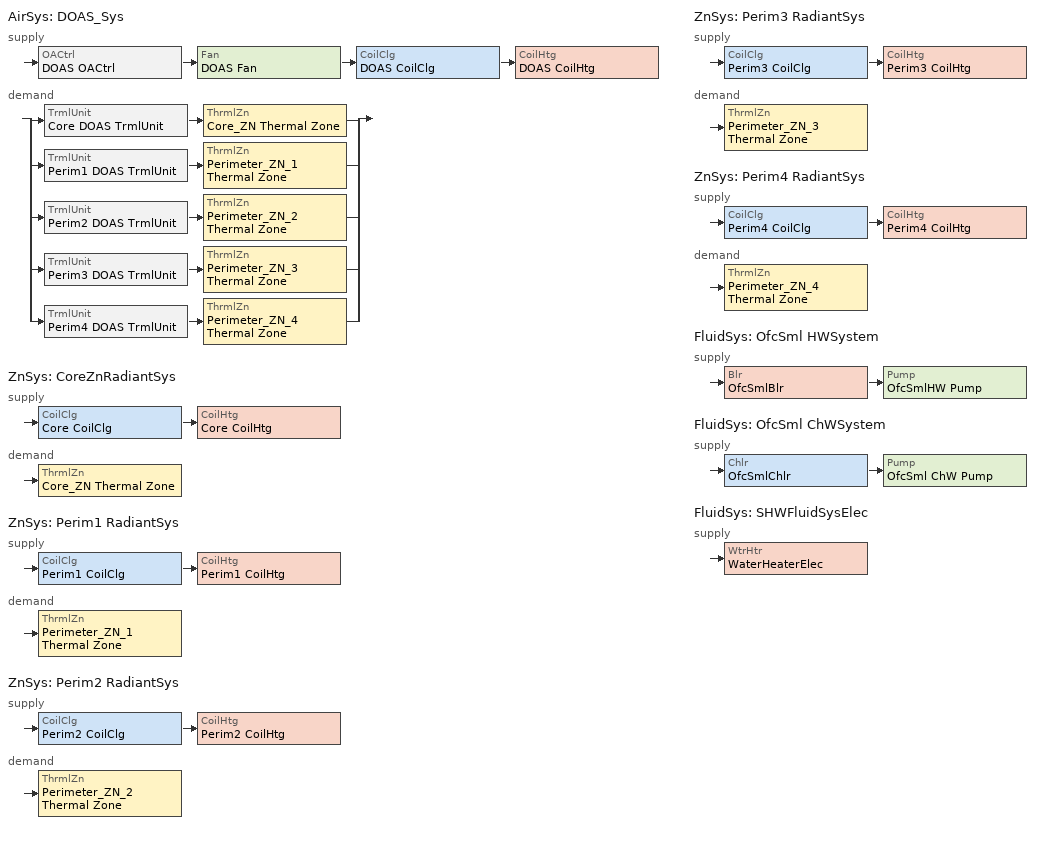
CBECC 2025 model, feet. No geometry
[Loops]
AirSys 'DOAS_Sys'
 supply: OACtrl 'DOAS OACtrl' > Fan 'DOAS Fan' > CoilClg 'DOAS CoilClg' > CoilHtg 'DOAS CoilHtg'
 demand: split
  | TrmlUnit 'Core DOAS TrmlUnit' > ThrmlZn 'Core_ZN Thermal Zone'
  | TrmlUnit 'Perim1 DOAS TrmlUnit' > ThrmlZn 'Perimeter_ZN_1 Thermal Zone'
  | TrmlUnit 'Perim2 DOAS TrmlUnit' > ThrmlZn 'Perimeter_ZN_2 Thermal Zone'
  | TrmlUnit 'Perim3 DOAS TrmlUnit' > ThrmlZn 'Perimeter_ZN_3 Thermal Zone'
  | TrmlUnit 'Perim4 DOAS TrmlUnit' > ThrmlZn 'Perimeter_ZN_4 Thermal Zone'
ZnSys 'CoreZnRadiantSys'
 supply: CoilClg 'Core CoilClg' > CoilHtg 'Core CoilHtg'
 demand: ThrmlZn 'Core_ZN Thermal Zone'
ZnSys 'Perim1 RadiantSys'
 supply: CoilClg 'Perim1 CoilClg' > CoilHtg 'Perim1 CoilHtg'
 demand: ThrmlZn 'Perimeter_ZN_1 Thermal Zone'
ZnSys 'Perim2 RadiantSys'
 supply: CoilClg 'Perim2 CoilClg' > CoilHtg 'Perim2 CoilHtg'
 demand: ThrmlZn 'Perimeter_ZN_2 Thermal Zone'
ZnSys 'Perim3 RadiantSys'
 supply: CoilClg 'Perim3 CoilClg' > CoilHtg 'Perim3 CoilHtg'
 demand: ThrmlZn 'Perimeter_ZN_3 Thermal Zone'
ZnSys 'Perim4 RadiantSys'
 supply: CoilClg 'Perim4 CoilClg' > CoilHtg 'Perim4 CoilHtg'
 demand: ThrmlZn 'Perimeter_ZN_4 Thermal Zone'
FluidSys 'OfcSml HWSystem'
 supply: Blr 'OfcSmlBlr' > Pump 'OfcSmlHW Pump'
FluidSys 'OfcSml ChWSystem'
 supply: Chlr 'OfcSmlChlr' > Pump 'OfcSml ChW Pump'
FluidSys 'SHWFluidSysElec'
 supply: WtrHtr 'WaterHeaterElec'
[Proj]
OffSml-DOASCV+RadiantFloor-Simplified: ZipCode=95814; AirBarrier=Air barrier - not verified
[Bldg]
Small Office: FuncClassMthd=AreaCategoryMethod; TotStoryCnt=1; AboveGrdStoryCnt=1
[Story]
Building Story 1: Z=0; FlrToFlrHgt=10.7; FlrToCeilingHgt=10
[Spc] Story=Building Story 1
Name | ThrmlZnRef | Area | SpcFunc | SecSide100PctControlled | SHWFluidSegRef | CommRfrgEPD | CondgType
Perimeter_ZN_1 | Perimeter_ZN_1 Thermal Zone | 1221.17 | Office Area (>250 square feet) | 1 | SHWSupplyElec
Perimeter_ZN_2 | Perimeter_ZN_2 Thermal Zone | 724.411 | Office Area (>250 square feet) | 1 | SHWSupplyElec
Perimeter_ZN_3 | Perimeter_ZN_3 Thermal Zone | 1221.17 | Office Area (>250 square feet) | 1 | SHWSupplyElec
Perimeter_ZN_4 | Perimeter_ZN_4 Thermal Zone | 724.411 | Office Area (>250 square feet) | 1 | SHWSupplyElec
Core_ZN | Core_ZN Thermal Zone | 1610.9 | Office Area (>250 square feet) |  | SHWSupplyElec | 0
Attic | Attic Thermal Zone | 6113.67 | Unoccupied-Exclude from Gross Floor Area |  |  |  | IndirectlyConditioned
[ThrmlZn]
Name | Type | PriAirCondgSysRef | VentSysRef | PriAirCondgSysRef[1]
Attic Thermal Zone | Unconditioned
Core_ZN Thermal Zone | Conditioned | ( CoreZnRadiantSys, - none - ) | DOAS_Sys
Perimeter_ZN_1 Thermal Zone |  | ( Perim1 RadiantSys, - none - ) | DOAS_Sys
Perimeter_ZN_2 Thermal Zone |  |  | DOAS_Sys | Perim2 RadiantSys
Perimeter_ZN_3 Thermal Zone |  |  | DOAS_Sys | Perim3 RadiantSys
Perimeter_ZN_4 Thermal Zone |  |  | DOAS_Sys | Perim4 RadiantSys
[AirSys]
DOAS_Sys: Type=DOASCV; ClgCtrl=FixedDualSetpoint; ClgFixedSupTemp=60; HtgFixedSupTemp=55
[AirSeg]
DOAS SupAirSeg: Sys=DOAS_Sys; Type=Supply
[Fan]
DOAS Fan: Sys=DOAS_Sys; CtrlMthd=ConstantVolume; ModelingMthd=StaticPressure; TotStaticPress=3.5
[CoilClg] Type=ChilledWater; FluidSegInRef=OfcSml ChWPrimSupSeg; FluidSegOutRef=OfcSml ChWPrimRetSeg
Name | Sys | CapTotGrossRtd
DOAS CoilClg | DOAS_Sys
Core CoilClg | CoreZnRadiantSys | 48000
Perim1 CoilClg | Perim1 RadiantSys | 60000
Perim2 CoilClg | Perim2 RadiantSys | 40000
Perim3 CoilClg | Perim3 RadiantSys | 60000
Perim4 CoilClg | Perim4 RadiantSys | 40000
[CoilHtg] Type=HotWater; FluidSegInRef=OfcSml HWPrimSupSeg; FluidSegOutRef=OfcSml HWPrimRetSeg
Name | Sys
DOAS CoilHtg | DOAS_Sys
Core CoilHtg | CoreZnRadiantSys
Perim1 CoilHtg | Perim1 RadiantSys
Perim2 CoilHtg | Perim2 RadiantSys
Perim3 CoilHtg | Perim3 RadiantSys
Perim4 CoilHtg | Perim4 RadiantSys
[OACtrl]
DOAS OACtrl: Sys=DOAS_Sys
[TrmlUnit] Sys=DOAS_Sys; Type=Uncontrolled
Name | ZnServedRef
Core DOAS TrmlUnit | Core_ZN Thermal Zone
Perim1 DOAS TrmlUnit | Perimeter_ZN_1 Thermal Zone
Perim2 DOAS TrmlUnit | Perimeter_ZN_2 Thermal Zone
Perim3 DOAS TrmlUnit | Perimeter_ZN_3 Thermal Zone
Perim4 DOAS TrmlUnit | Perimeter_ZN_4 Thermal Zone
[ZnSys] Type=Radiant
CoreZnRadiantSys; Perim1 RadiantSys; Perim2 RadiantSys; Perim3 RadiantSys; Perim4 RadiantSys
[FluidSys]
Name | Type | DsgnSupWtrTemp | CtrlType
OfcSml HWSystem | HotWater | 120
OfcSml ChWSystem | ChilledWater | 48 | DDC
SHWFluidSysElec | ServiceHotWater
[FluidSeg]
Name | Sys | Type | Src
OfcSml HWPrimSupSeg | OfcSml HWSystem | PrimarySupply
OfcSml HWPrimRetSeg | OfcSml HWSystem | PrimaryReturn
OfcSml ChWPrimSupSeg | OfcSml ChWSystem | PrimarySupply
OfcSml ChWPrimRetSeg | OfcSml ChWSystem | PrimaryReturn
SHWSupplyElec | SHWFluidSysElec | PrimarySupply
SHWMakeupElec | SHWFluidSysElec | MakeupFluid | MunicipalWater
[Blr]
OfcSmlBlr: Sys=OfcSml HWSystem; Type=HotWater; FuelSrc=Gas; DraftType=MechanicalNoncondensing; FluidSegInRef=OfcSml HWPrimRetSeg; FluidSegOutRef=OfcSml HWPrimSupSeg
[Pump]
Name | Sys | SpdCtrl
OfcSmlHW Pump | OfcSml HWSystem | ConstantSpeed
OfcSml ChW Pump | OfcSml ChWSystem | VariableSpeed
[Chlr]
OfcSmlChlr: Sys=OfcSml ChWSystem; Type=Screw; FuelSrc=Electric; CndsrType=Air; EvapFluidSegInRef=OfcSml ChWPrimRetSeg; EvapFluidSegOutRef=OfcSml ChWPrimSupSeg; EvapHasBypass=1; KwPerTon=0.56; EER=10.1; IPLVKwPerTon=0.5; IPLVEER=13.7
[WtrHtr]
WaterHeaterElec: Sys=SHWFluidSysElec; FluidSegOutRef=SHWSupplyElec; FluidSegMakeupRef=SHWMakeupElec; StorCap=30; UEF=0.9212; RE=0.99; FirstHrRating=60; FuelSrc=Electricity; InpPwr=8.74; IsUEFRtd=1
